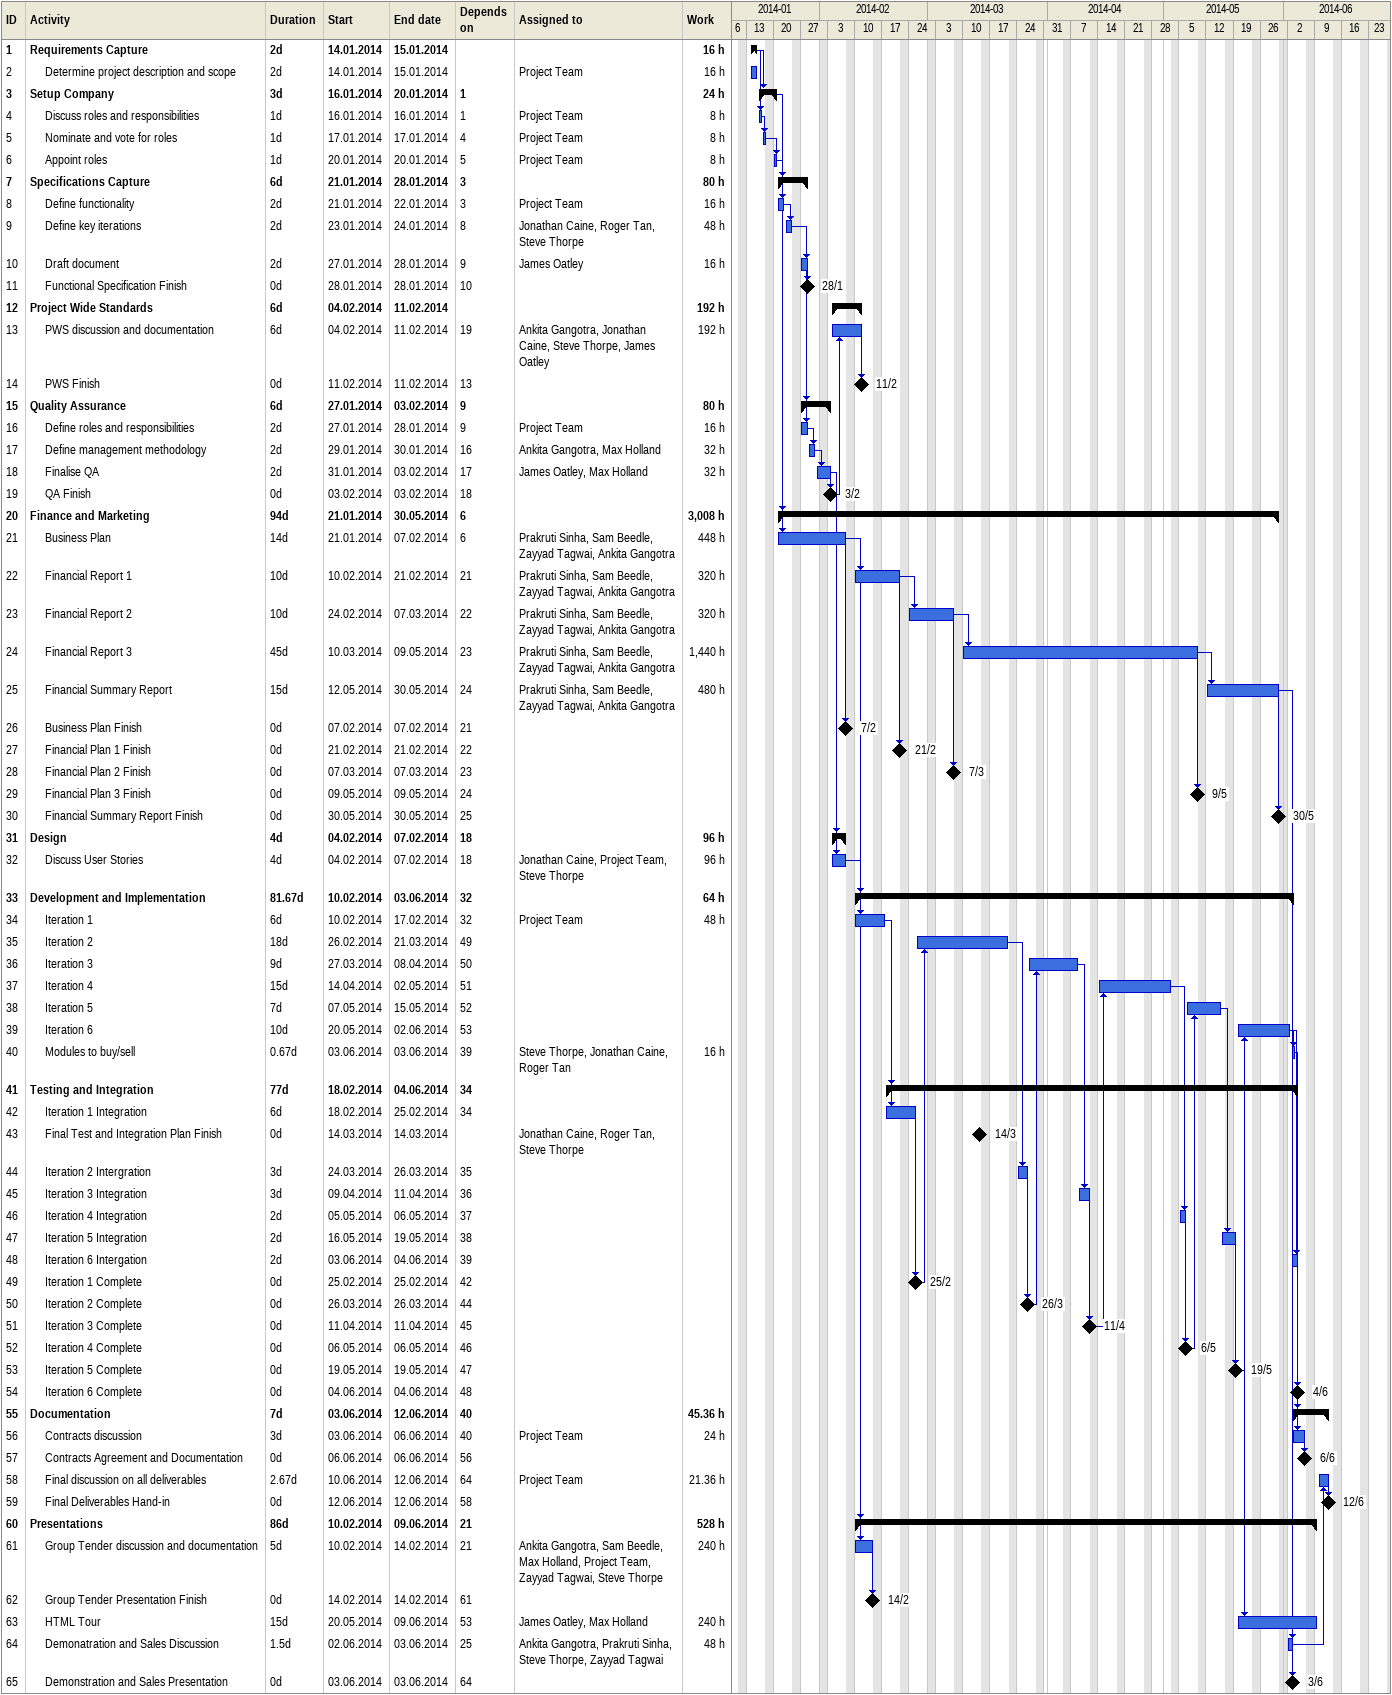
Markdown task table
| ID | Level | Task | Duration | Start | Finish | Predecessors | Resources | Work (h) |
|---|---|---|---|---|---|---|---|---|
| 1 | 1 | **Requirements Capture** | 2d | 2014-01-14 | 2014-01-15 |  |  | 16 |
| 2 | 2 | Determine project description and scope | 2d | 2014-01-14 | 2014-01-15 |  | Project Team | 16 |
| 3 | 1 | **Setup Company** | 3d | 2014-01-16 | 2014-01-20 | 1 |  | 24 |
| 4 | 2 | Discuss roles and responsibilities | 1d | 2014-01-16 | 2014-01-16 | 1 | Project Team | 8 |
| 5 | 2 | Nominate and vote for roles | 1d | 2014-01-17 | 2014-01-17 | 4 | Project Team | 8 |
| 6 | 2 | Appoint roles | 1d | 2014-01-20 | 2014-01-20 | 5 | Project Team | 8 |
| 7 | 1 | **Specifications Capture** | 6d | 2014-01-21 | 2014-01-28 | 3 |  | 80 |
| 8 | 2 | Define functionality | 2d | 2014-01-21 | 2014-01-22 | 3 | Project Team | 16 |
| 9 | 2 | Define key iterations | 2d | 2014-01-23 | 2014-01-24 | 8 | Jonathan Caine, Roger Tan, Steve Thorpe | 48 |
| 10 | 2 | Draft document | 2d | 2014-01-27 | 2014-01-28 | 9 | James Oatley | 16 |
| 11 | 2 | Functional Specification Finish | 0d | 2014-01-28 | 2014-01-28 | 10 |  |  |
| 12 | 1 | **Project Wide Standards** | 6d | 2014-02-04 | 2014-02-11 |  |  | 192 |
| 13 | 2 | PWS discussion and documentation | 6d | 2014-02-04 | 2014-02-11 | 19 | Ankita Gangotra, Jonathan Caine, Steve Thorpe, James Oatley | 192 |
| 14 | 2 | PWS Finish | 0d | 2014-02-11 | 2014-02-11 | 13 |  |  |
| 15 | 1 | **Quality Assurance** | 6d | 2014-01-27 | 2014-02-03 | 9 |  | 80 |
| 16 | 2 | Define roles and responsibilities | 2d | 2014-01-27 | 2014-01-28 | 9 | Project Team | 16 |
| 17 | 2 | Define management methodology | 2d | 2014-01-29 | 2014-01-30 | 16 | Ankita Gangotra, Max Holland | 32 |
| 18 | 2 | Finalise QA | 2d | 2014-01-31 | 2014-02-03 | 17 | James Oatley, Max Holland | 32 |
| 19 | 2 | QA Finish | 0d | 2014-02-03 | 2014-02-03 | 18 |  |  |
| 20 | 1 | **Finance and Marketing** | 94d | 2014-01-21 | 2014-05-30 | 6 |  | 3008 |
| 21 | 2 | Business Plan | 14d | 2014-01-21 | 2014-02-07 | 6 | Prakruti Sinha, Sam Beedle, Zayyad Tagwai, Ankita Gangotra | 448 |
| 22 | 2 | Financial Report 1 | 10d | 2014-02-10 | 2014-02-21 | 21 | Prakruti Sinha, Sam Beedle, Zayyad Tagwai, Ankita Gangotra | 320 |
| 23 | 2 | Financial Report 2 | 10d | 2014-02-24 | 2014-03-07 | 22 | Prakruti Sinha, Sam Beedle, Zayyad Tagwai, Ankita Gangotra | 320 |
| 24 | 2 | Financial Report 3 | 45d | 2014-03-10 | 2014-05-09 | 23 | Prakruti Sinha, Sam Beedle, Zayyad Tagwai, Ankita Gangotra | 1440 |
| 25 | 2 | Financial Summary Report | 15d | 2014-05-12 | 2014-05-30 | 24 | Prakruti Sinha, Sam Beedle, Zayyad Tagwai, Ankita Gangotra | 480 |
| 26 | 2 | Business Plan Finish | 0d | 2014-02-07 | 2014-02-07 | 21 |  |  |
| 27 | 2 | Financial Plan 1 Finish | 0d | 2014-02-21 | 2014-02-21 | 22 |  |  |
| 28 | 2 | Financial Plan 2 Finish | 0d | 2014-03-07 | 2014-03-07 | 23 |  |  |
| 29 | 2 | Financial Plan 3 Finish | 0d | 2014-05-09 | 2014-05-09 | 24 |  |  |
| 30 | 2 | Financial Summary Report Finish | 0d | 2014-05-30 | 2014-05-30 | 25 |  |  |
| 31 | 1 | **Design** | 4d | 2014-02-04 | 2014-02-07 | 18 |  | 96 |
| 32 | 2 | Discuss User Stories | 4d | 2014-02-04 | 2014-02-07 | 18 | Jonathan Caine, Project Team, Steve Thorpe | 96 |
| 33 | 1 | **Development and Implementation** | 81.67d | 2014-02-10 | 2014-06-03 | 32 |  | 64 |
| 34 | 2 | Iteration 1 | 6d | 2014-02-10 | 2014-02-17 | 32 | Project Team | 48 |
| 35 | 2 | Iteration 2 | 18d | 2014-02-26 | 2014-03-21 | 49 |  |  |
| 36 | 2 | Iteration 3 | 9d | 2014-03-27 | 2014-04-08 | 50 |  |  |
| 37 | 2 | Iteration 4 | 15d | 2014-04-14 | 2014-05-02 | 51 |  |  |
| 38 | 2 | Iteration 5 | 7d | 2014-05-07 | 2014-05-15 | 52 |  |  |
| 39 | 2 | Iteration 6 | 10d | 2014-05-20 | 2014-06-02 | 53 |  |  |
| 40 | 2 | Modules to buy/sell | 0.67d | 2014-06-03 | 2014-06-03 | 39 | Steve Thorpe, Jonathan Caine, Roger Tan | 16 |
| 41 | 1 | **Testing and Integration** | 77d | 2014-02-18 | 2014-06-04 | 34 |  |  |
| 42 | 2 | Iteration 1 Integration | 6d | 2014-02-18 | 2014-02-25 | 34 |  |  |
| 43 | 2 | Final Test and Integration Plan Finish | 0d | 2014-03-14 | 2014-03-14 |  | Jonathan Caine, Roger Tan, Steve Thorpe |  |
| 44 | 2 | Iteration 2 Intergration | 3d | 2014-03-24 | 2014-03-26 | 35 |  |  |
| 45 | 2 | Iteration 3 Integration | 3d | 2014-04-09 | 2014-04-11 | 36 |  |  |
| 46 | 2 | Iteration 4 Integration | 2d | 2014-05-05 | 2014-05-06 | 37 |  |  |
| 47 | 2 | Iteration 5 Integration | 2d | 2014-05-16 | 2014-05-19 | 38 |  |  |
| 48 | 2 | Iteration 6 Intergation | 2d | 2014-06-03 | 2014-06-04 | 39 |  |  |
| 49 | 2 | Iteration 1 Complete | 0d | 2014-02-25 | 2014-02-25 | 42 |  |  |
| 50 | 2 | Iteration 2 Complete | 0d | 2014-03-26 | 2014-03-26 | 44 |  |  |
| 51 | 2 | Iteration 3 Complete | 0d | 2014-04-11 | 2014-04-11 | 45 |  |  |
| 52 | 2 | Iteration 4 Complete | 0d | 2014-05-06 | 2014-05-06 | 46 |  |  |
| 53 | 2 | Iteration 5 Complete | 0d | 2014-05-19 | 2014-05-19 | 47 |  |  |
| 54 | 2 | Iteration 6 Complete | 0d | 2014-06-04 | 2014-06-04 | 48 |  |  |
| 55 | 1 | **Documentation** | 7d | 2014-06-03 | 2014-06-12 | 40 |  | 45.36 |
| 56 | 2 | Contracts discussion | 3d | 2014-06-03 | 2014-06-06 | 40 | Project Team | 24 |
| 57 | 2 | Contracts Agreement and Documentation | 0d | 2014-06-06 | 2014-06-06 | 56 |  |  |
| 58 | 2 | Final discussion on all deliverables | 2.67d | 2014-06-10 | 2014-06-12 | 64 | Project Team | 21.36 |
| 59 | 2 | Final Deliverables Hand-in | 0d | 2014-06-12 | 2014-06-12 | 58 |  |  |
| 60 | 1 | **Presentations** | 86d | 2014-02-10 | 2014-06-09 | 21 |  | 528 |
| 61 | 2 | Group Tender discussion and documentation | 5d | 2014-02-10 | 2014-02-14 | 21 | Ankita Gangotra, Sam Beedle, Max Holland, Project Team, Zayyad Tagwai, Steve Thorpe | 240 |
| 62 | 2 | Group Tender Presentation Finish | 0d | 2014-02-14 | 2014-02-14 | 61 |  |  |
| 63 | 2 | HTML Tour | 15d | 2014-05-20 | 2014-06-09 | 53 | James Oatley, Max Holland | 240 |
| 64 | 2 | Demonatration and Sales Discussion | 1.5d | 2014-06-02 | 2014-06-03 | 25 | Ankita Gangotra, Prakruti Sinha, Steve Thorpe, Zayyad Tagwai | 48 |
| 65 | 2 | Demonstration and Sales Presentation | 0d | 2014-06-03 | 2014-06-03 | 64 |  |  |
